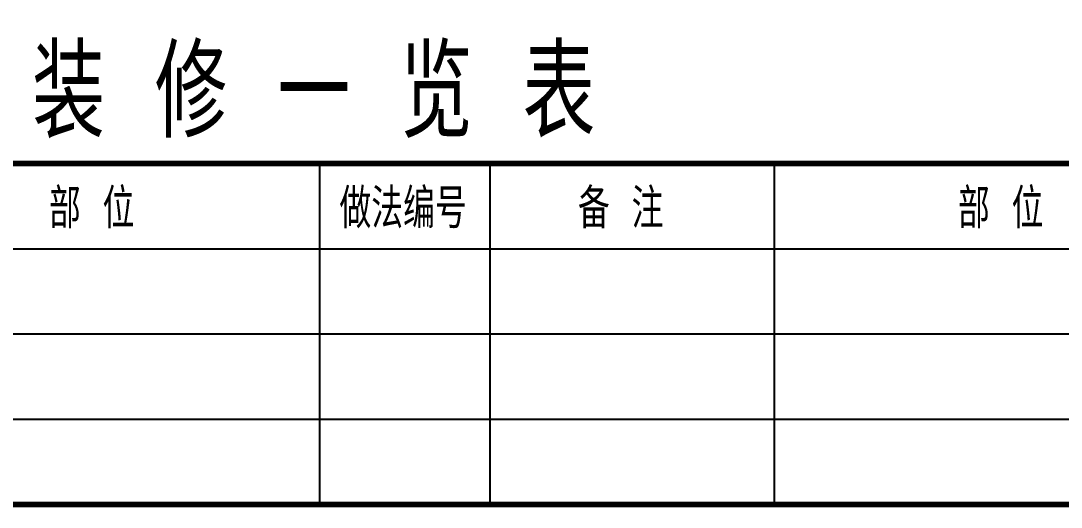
# Model space of a CAD drawing. Header units: millimetres. Extents: x 172649 to 472543, y 238332 to 449264.
# Drawn here: x 401380 to 410536, y 397693 to 401973 of the extents above; entities that cross this region are included whole.
import ezdxf

# ---------------------------------------------------------------- set-up
doc = ezdxf.new("R2010")
doc.units = ezdxf.units.MM
doc.header["$LTSCALE"] = 1000
doc.layers.add('PUB_TEXT', color=7, linetype='Continuous')
doc.layers.add('工程做法表', color=251, linetype='Continuous')
doc.styles.add('BIGFONT', font='geditxt.shx', dxfattribs={"bigfont": 'hztxt.shx'})
doc.styles.add('HZ', font='geditxt.shx', dxfattribs={"width": 0.75, "bigfont": 'hzfs_1.shx'})

msp = doc.modelspace()

# ---------------------------------------------------------------- linework, layer by layer
at = {"layer": '工程做法表'}
for p, q in [((404011.5, 397718), (404011.5, 400718)), ((405511.5, 397718), (405511.5, 400718)), ((408011.5, 397718), (408011.5, 400718)), ((392011.5, 399968), (416011.5, 399968)), ((392011.5, 399218), (416011.5, 399218)), ((392011.5, 398468), (416011.5, 398468)), ((392011.5, 397718), (416011.5, 397718))]:
    msp.add_line(p, q, dxfattribs=at)
at = {"layer": '工程做法表', "const_width": 50}
for points in [[(416011.5, 446644.7), (416011.5, 397718), (392011.5, 397718), (392011.5, 446644.7)], [(416011.5, 400718), (392011.5, 400718)]]:
    msp.add_lwpolyline(points, dxfattribs=at)

# ---------------------------------------------------------------- texts
at = {"layer": 'PUB_TEXT', "style": 'HZ', "width": 0.8}
msp.add_text(' 外 装 修 一 览 表 ', height=800, dxfattribs=at).set_placement((399962.3, 400944.5))
at = {"layer": 'PUB_TEXT', "linetype": 'Continuous', "style": 'BIGFONT', "width": 0.8}
for s, p in [('部 位', (401627.1, 400147.6)), ('做法编号', (404184.3, 400147.6)), ('备 注', (406282.9, 400147.6)), ('部 位', (409627.1, 400147.6))]:
    msp.add_text(s, height=350, dxfattribs=at).set_placement(p)

doc.saveas('drawing.dxf')
